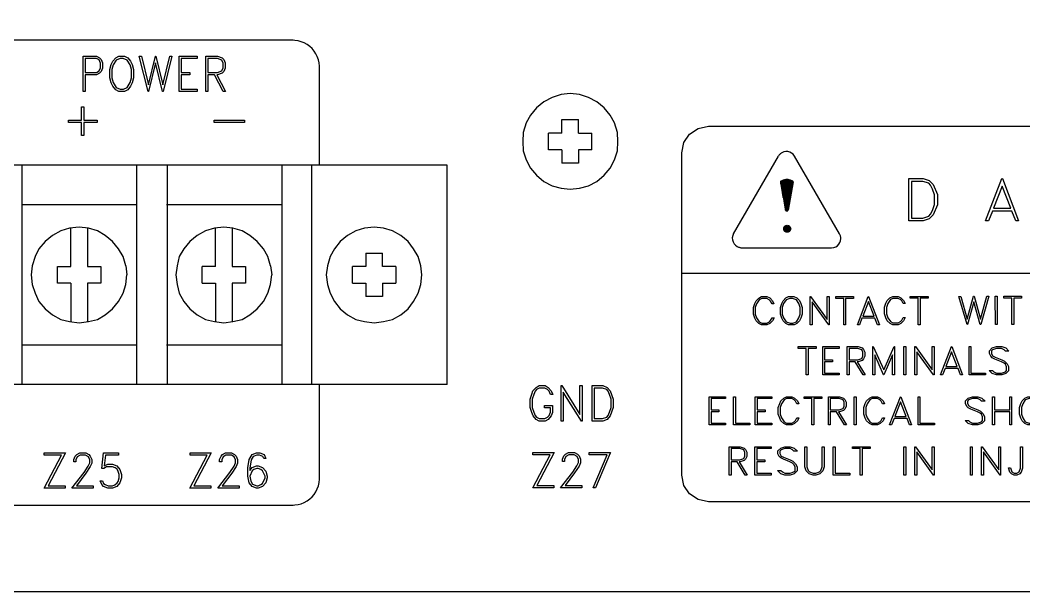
# Model space of a CAD drawing. Extents: x 3.4 to 20.6, y 5.2 to 12.5.
# Drawn here: x 14.627 to 17.632, y 5.517 to 7.23 of the extents above; entities that cross this region are included whole.
import ezdxf

# ---------------------------------------------------------------- set-up
doc = ezdxf.new("R2010")
doc.units = 0
doc.header["$MEASUREMENT"] = 0
doc.layers.get('0').update_dxf_attribs({"linetype": 'CONTINUOUS'})

msp = doc.modelspace()

# ---------------------------------------------------------------- linework, layer by layer
for points in [[(3.435, 12.4817), (20.5633, 12.4817), (20.5833, 12.48), (20.6, 12.47), (20.6133, 12.4567), (20.6217, 12.44), (20.6233, 12.4217), (20.6233, 5.5767), (20.6217, 5.5583), (20.6133, 5.5417), (20.6, 5.5283), (20.5833, 5.5183), (20.5633, 5.5167), (3.435, 5.5167)], [(15.5229, 6.795), (15.5229, 6.7963), (15.5229, 6.8001), (15.5229, 6.8062), (15.5229, 6.8143), (15.5229, 6.8243), (15.5229, 6.836), (15.5229, 6.849), (15.5229, 6.8633), (15.5229, 6.8947), (15.5229, 6.9285), (15.5229, 6.9629), (15.5229, 6.9963), (15.5229, 7.0122), (15.5229, 7.0271), (15.5229, 7.0409), (15.5229, 7.0534), (15.5229, 7.0644), (15.5229, 7.0737), (15.5229, 7.081), (15.5229, 7.0862), (15.5229, 7.0891), (15.5229, 7.0895), (15.5229, 7.0916), (15.522, 7.1017), (15.5199, 7.1114), (15.5166, 7.1207), (15.5123, 7.1294), (15.507, 7.1374), (15.5008, 7.1447), (15.4938, 7.1513), (15.486, 7.1569), (15.4776, 7.1617), (15.4686, 7.1653), (15.459, 7.1679), (15.4491, 7.1693), (15.444, 7.1695), (15.4428, 7.1695), (15.4413, 7.1695), (15.4383, 7.1695), (15.4337, 7.1695), (15.4275, 7.1695), (15.4197, 7.1695), (15.4104, 7.1695), (15.3996, 7.1695), (15.3873, 7.1695), (15.3735, 7.1695), (15.3583, 7.1695), (15.3416, 7.1695), (15.3234, 7.1695), (15.3038, 7.1695), (15.2828, 7.1695), (15.2604, 7.1695), (15.2367, 7.1695), (15.2116, 7.1695), (15.1851, 7.1695), (15.1573, 7.1695), (15.1282, 7.1695), (15.0978, 7.1695), (15.0661, 7.1695), (15.0332, 7.1695), (14.999, 7.1695), (14.9635, 7.1695), (14.9269, 7.1695), (14.889, 7.1695), (14.85, 7.1695), (14.8098, 7.1695), (14.7684, 7.1695), (14.7259, 7.1695), (14.6823, 7.1695), (14.6375, 7.1695), (14.5917, 7.1695)], [(14.8737, 7.0864), (14.8692, 7.076), (14.8647, 7.0709), (14.8556, 7.0658), (14.8218, 7.0658), (14.8218, 7.0163), (14.8155, 7.0163), (14.8155, 7.1224), (14.8556, 7.1224), (14.8647, 7.1173), (14.8692, 7.1121), (14.8737, 7.1018), (14.8737, 7.0864)], [(14.8674, 7.0869), (14.8674, 7.1012), (14.8633, 7.1105), (14.8551, 7.1152), (14.8218, 7.1152), (14.8218, 7.0729), (14.8551, 7.0729), (14.8633, 7.0776), (14.8674, 7.0869)], [(14.9664, 7.0569), (14.962, 7.0418), (14.9576, 7.0316), (14.9488, 7.0214), (14.9397, 7.0163), (14.922, 7.0163), (14.913, 7.0214), (14.904, 7.0316), (14.8998, 7.0418), (14.8953, 7.0569), (14.8953, 7.0818), (14.8998, 7.0969), (14.904, 7.1072), (14.913, 7.1173), (14.922, 7.1224), (14.9397, 7.1224), (14.9488, 7.1173), (14.9576, 7.1072), (14.962, 7.0969), (14.9664, 7.0818), (14.9664, 7.0569)], [(14.9602, 7.0571), (14.9602, 7.0816), (14.956, 7.096), (14.9476, 7.1104), (14.9351, 7.1152), (14.9267, 7.1152), (14.9142, 7.1104), (14.9058, 7.096), (14.9016, 7.0816), (14.9016, 7.0571), (14.9058, 7.0427), (14.9142, 7.0283), (14.9267, 7.0235), (14.9361, 7.0235), (14.9476, 7.0283), (14.956, 7.0427), (14.9602, 7.0571)], [(15.0813, 7.1224), (15.0548, 7.0163), (15.0533, 7.0163), (15.0324, 7.1022), (15.0115, 7.0163), (15.0101, 7.0163), (14.9835, 7.1224), (14.9899, 7.1224), (15.0108, 7.0365), (15.0317, 7.1224), (15.0332, 7.1224), (15.0541, 7.0365), (15.0749, 7.1224), (15.0813, 7.1224)], [(15.1565, 7.0163), (15.1026, 7.0163), (15.1026, 7.1224), (15.1565, 7.1224), (15.1565, 7.1152), (15.1089, 7.1152), (15.1089, 7.0729), (15.1349, 7.0729), (15.1349, 7.0658), (15.1089, 7.0658), (15.1089, 7.0235), (15.1565, 7.0235), (15.1565, 7.0163)], [(15.2415, 7.0163), (15.2348, 7.0163), (15.2088, 7.0658), (15.1888, 7.0658), (15.1888, 7.0163), (15.1825, 7.0163), (15.1825, 7.1224), (15.2182, 7.1224), (15.2316, 7.1173), (15.2363, 7.1121), (15.2407, 7.1018), (15.2407, 7.0864), (15.2363, 7.076), (15.2316, 7.0709), (15.2182, 7.0658), (15.2155, 7.0658), (15.2415, 7.0163)], [(15.2344, 7.0869), (15.2344, 7.1012), (15.2303, 7.1104), (15.2179, 7.1152), (15.1888, 7.1152), (15.1888, 7.0729), (15.2179, 7.0729), (15.2303, 7.0778), (15.2344, 7.0869)], [(16.4167, 6.8667), (16.415, 6.8933), (16.4067, 6.9217), (16.3933, 6.945), (16.375, 6.9667), (16.3533, 6.985), (16.3283, 6.9983), (16.3017, 7.0067), (16.2733, 7.01), (16.2467, 7.0067), (16.22, 6.9983), (16.195, 6.985), (16.1733, 6.9667), (16.155, 6.945), (16.1417, 6.9217), (16.1333, 6.8933), (16.1317, 6.8667), (16.1333, 6.8383), (16.1417, 6.8117), (16.155, 6.7867), (16.1733, 6.765), (16.195, 6.7467), (16.22, 6.7333), (16.2467, 6.7267), (16.2733, 6.7233), (16.3017, 6.7267), (16.3283, 6.7333), (16.3533, 6.7467), (16.375, 6.765), (16.3933, 6.7867), (16.4067, 6.8117), (16.415, 6.8383), (16.4167, 6.8667)], [(14.8574, 6.9234), (14.8179, 6.9234), (14.8179, 6.8839), (14.8108, 6.8839), (14.8108, 6.9234), (14.7712, 6.9234), (14.7712, 6.9306), (14.8108, 6.9306), (14.8108, 6.9702), (14.8179, 6.9702), (14.8179, 6.9306), (14.8574, 6.9306), (14.8574, 6.9234)], [(15.299, 6.9234), (15.2078, 6.9234), (15.2078, 6.9306), (15.299, 6.9306), (15.299, 6.9234)], [(16.2483, 6.8917), (16.2483, 6.9317)], [(16.2483, 6.9317), (16.2983, 6.9317)], [(16.2983, 6.8917), (16.2983, 6.9317)], [(16.2483, 6.8417), (16.2083, 6.8417), (16.2083, 6.8917)], [(16.2483, 6.8917), (16.2083, 6.8917)], [(16.2983, 6.8917), (16.3383, 6.8917)], [(16.3383, 6.8417), (16.3383, 6.8917)], [(17.6579, 5.7869), (17.477, 5.7869), (17.3017, 5.7869), (17.1379, 5.7869), (17.062, 5.7869), (16.991, 5.7869), (16.9258, 5.7869), (16.8669, 5.7869), (16.8152, 5.7869), (16.7713, 5.7869), (16.7359, 5.7869), (16.7097, 5.7869), (16.6935, 5.7869), (16.6879, 5.7869), (16.6568, 5.7932), (16.6313, 5.8104), (16.6142, 5.8358), (16.6079, 5.8669), (16.6079, 5.8697), (16.6079, 5.8778), (16.6079, 5.9084), (16.6079, 5.956), (16.6079, 6.0177), (16.6079, 6.0908), (16.6079, 6.1723), (16.6079, 6.3494), (16.6079, 6.5266), (16.6079, 6.6081), (16.6079, 6.6812), (16.6079, 6.7429), (16.6079, 6.7905), (16.6079, 6.8211), (16.6079, 6.8292), (16.6079, 6.8319), (16.6142, 6.8631), (16.6313, 6.8885), (16.6568, 6.9057), (16.6879, 6.9119), (16.6935, 6.9119), (16.7097, 6.9119), (16.7359, 6.9119), (16.7713, 6.9119), (16.8152, 6.9119), (16.8669, 6.9119), (16.9258, 6.9119), (16.991, 6.9119), (17.062, 6.9119), (17.1379, 6.9119), (17.3017, 6.9119), (17.477, 6.9119), (17.6579, 6.9119)], [(16.2483, 6.8417), (16.2483, 6.8017)], [(16.3383, 6.8417), (16.2983, 6.8417), (16.2983, 6.8017)], [(16.9449, 6.8228), (16.9412, 6.8279), (16.9365, 6.8318), (16.9311, 6.8346), (16.9253, 6.8362), (16.9192, 6.8364), (16.9132, 6.8353), (16.9074, 6.8328), (16.9056, 6.8317), (16.904, 6.8304), (16.9025, 6.8291), (16.901, 6.8277), (16.8997, 6.8261), (16.8985, 6.8245), (16.8974, 6.8228)], [(15.905, 6.1383), (15.905, 6.795), (3.655, 6.795), (3.655, 6.1383)], [(14.6333, 6.1383), (14.6333, 6.795)], [(14.9767, 6.1383), (14.9767, 6.795)], [(15.0667, 6.795), (15.0667, 6.1383)], [(15.41, 6.795), (15.41, 6.1383)], [(15.5, 6.1383), (15.5, 6.795)], [(16.2983, 6.8017), (16.2483, 6.8017)], [(16.7623, 6.5893), (16.8975, 6.8221)], [(17.0802, 6.5893), (16.9451, 6.8221)], [(16.905, 6.7475), (16.9045, 6.7472), (16.9041, 6.7468), (16.9038, 6.7464), (16.9036, 6.7458), (16.9036, 6.7453)], [(16.9036, 6.7453), (16.9185, 6.6605)], [(16.9045, 6.7397), (16.9045, 6.7473)], [(16.9401, 6.7475), (16.9333, 6.7505), (16.9262, 6.752), (16.9189, 6.752), (16.9118, 6.7505), (16.905, 6.7475)], [(16.9052, 6.7358), (16.9052, 6.7477)], [(16.9063, 6.7296), (16.9063, 6.7483)], [(16.9074, 6.7233), (16.9074, 6.7488)], [(16.9085, 6.7171), (16.9085, 6.7493)], [(16.9096, 6.7109), (16.9096, 6.7498)], [(16.9107, 6.7046), (16.9107, 6.7502)], [(16.9118, 6.6984), (16.9118, 6.7505)], [(16.9129, 6.6921), (16.9129, 6.7509)], [(16.914, 6.6859), (16.914, 6.7512)], [(16.9151, 6.6797), (16.9151, 6.7514)], [(16.9162, 6.6734), (16.9162, 6.7516)], [(16.9173, 6.6672), (16.9173, 6.7518)], [(16.9184, 6.661), (16.9184, 6.752)], [(16.9195, 6.6591), (16.9195, 6.7521)], [(16.9206, 6.6586), (16.9206, 6.7522)], [(16.9217, 6.6583), (16.9217, 6.7522)], [(16.9228, 6.6583), (16.9228, 6.7522)], [(16.9239, 6.6586), (16.9239, 6.7522)], [(16.925, 6.6592), (16.925, 6.7521)], [(16.9408, 6.7452), (16.9258, 6.6604)], [(16.926, 6.6616), (16.926, 6.7521)], [(16.9272, 6.6688), (16.9272, 6.7518)], [(16.9283, 6.675), (16.9283, 6.7516)], [(16.9294, 6.6812), (16.9294, 6.7514)], [(16.9305, 6.6874), (16.9305, 6.7512)], [(16.9316, 6.6936), (16.9316, 6.7509)], [(16.9327, 6.6998), (16.9327, 6.7506)], [(16.9337, 6.7051), (16.9337, 6.7504)], [(16.9349, 6.7123), (16.9349, 6.7498)], [(16.936, 6.7185), (16.936, 6.7493)], [(16.9371, 6.7247), (16.9371, 6.7488)], [(16.9382, 6.7309), (16.9382, 6.7485)], [(16.9392, 6.7361), (16.9392, 6.748)], [(16.9399, 6.7403), (16.9399, 6.7476)], [(16.9408, 6.7452), (16.9409, 6.7457), (16.9409, 6.7462), (16.9407, 6.7467), (16.9404, 6.7472), (16.9401, 6.7475)], [(17.3729, 6.6767), (17.3609, 6.6466), (17.3485, 6.6343), (17.3302, 6.6282), (17.2872, 6.6282), (17.2872, 6.7555), (17.3302, 6.7555), (17.3485, 6.7493), (17.3609, 6.737), (17.3729, 6.707), (17.3729, 6.6767)], [(17.3643, 6.6772), (17.3643, 6.7065), (17.3585, 6.7239), (17.3525, 6.7354), (17.3472, 6.7411), (17.3299, 6.7469), (17.2958, 6.7469), (17.2958, 6.6368), (17.3299, 6.6368), (17.3472, 6.6426), (17.3525, 6.6482), (17.3585, 6.6597), (17.3643, 6.6772)], [(17.6163, 6.6282), (17.6076, 6.6282), (17.5958, 6.6578), (17.5379, 6.6578), (17.5262, 6.6282), (17.5174, 6.6282), (17.5659, 6.7555), (17.5678, 6.7555), (17.6163, 6.6282)], [(17.5926, 6.6664), (17.5669, 6.7325), (17.5411, 6.6664), (17.5926, 6.6664)], [(14.9767, 6.6767), (14.6317, 6.6767)], [(15.41, 6.6767), (15.065, 6.6767)], [(16.9185, 6.6606), (16.9186, 6.6603), (16.9187, 6.6599), (16.9189, 6.6596), (16.9192, 6.6594), (16.9195, 6.6592)], [(16.9195, 6.6591), (16.9205, 6.6586), (16.9216, 6.6583), (16.9227, 6.6583), (16.9238, 6.6585), (16.9248, 6.659)], [(16.9248, 6.659), (16.9251, 6.6592), (16.9253, 6.6595), (16.9255, 6.6598), (16.9257, 6.6601), (16.9258, 6.6604)], [(16.9163, 6.5969), (16.9163, 6.6124)], [(16.9174, 6.5961), (16.9174, 6.6132)], [(16.9174, 6.5959), (16.9174, 6.6131)], [(16.9185, 6.5954), (16.9185, 6.6139)], [(16.9196, 6.5949), (16.9196, 6.6144)], [(16.9208, 6.5948), (16.9208, 6.6148)], [(16.9219, 6.5942), (16.9219, 6.6149)], [(16.923, 6.5942), (16.923, 6.615)], [(16.924, 6.5943), (16.924, 6.6149)], [(16.925, 6.5943), (16.925, 6.6149)], [(16.9262, 6.5946), (16.9262, 6.6147)], [(16.9273, 6.595), (16.9273, 6.6143)], [(16.9284, 6.5955), (16.9284, 6.6137)], [(16.9297, 6.5963), (16.9297, 6.613)], [(16.9306, 6.5972), (16.9306, 6.6121)], [(14.9433, 6.4933), (14.935, 6.5217), (14.9217, 6.545), (14.9033, 6.5667), (14.8817, 6.585), (14.8583, 6.5983), (14.8317, 6.6067), (14.8033, 6.61), (14.775, 6.6067), (14.7483, 6.5983), (14.7233, 6.585), (14.7017, 6.5667), (14.6833, 6.545), (14.6717, 6.5217), (14.6633, 6.4933), (14.66, 6.4667), (14.6633, 6.4383), (14.6717, 6.4117), (14.6833, 6.3867), (14.7017, 6.365), (14.7233, 6.3467), (14.7483, 6.3333), (14.775, 6.3267), (14.8033, 6.3233), (14.8317, 6.3267), (14.8583, 6.3333), (14.8817, 6.3467), (14.9033, 6.365), (14.9217, 6.3867), (14.935, 6.4117), (14.9433, 6.4383), (14.9467, 6.4667)], [(14.7783, 6.4917), (14.7783, 6.6067)], [(14.8283, 6.6067), (14.8283, 6.4917)], [(15.3767, 6.4933), (15.3683, 6.5217), (15.355, 6.545), (15.3367, 6.5667), (15.315, 6.585), (15.2917, 6.5983), (15.2633, 6.6067), (15.2367, 6.61), (15.2083, 6.6067), (15.1817, 6.5983), (15.1567, 6.585), (15.135, 6.5667), (15.1167, 6.545), (15.1033, 6.5217), (15.0967, 6.4933), (15.0933, 6.4667), (15.0967, 6.4383), (15.1033, 6.4117), (15.1167, 6.3867), (15.135, 6.365), (15.1567, 6.3467), (15.1817, 6.3333), (15.2083, 6.3267), (15.2367, 6.3233), (15.2633, 6.3267), (15.2917, 6.3333), (15.315, 6.3467), (15.3367, 6.365), (15.355, 6.3867), (15.3683, 6.4117), (15.3767, 6.4383), (15.38, 6.4667)], [(15.2117, 6.4917), (15.2117, 6.6067)], [(15.2617, 6.6067), (15.2617, 6.4917)], [(15.83, 6.4667), (15.8267, 6.4933), (15.8183, 6.5217), (15.805, 6.545), (15.7883, 6.5667), (15.7667, 6.585), (15.7417, 6.5983), (15.715, 6.6067), (15.6867, 6.61), (15.6583, 6.6067), (15.6317, 6.5983), (15.6067, 6.585), (15.585, 6.5667), (15.5683, 6.545), (15.555, 6.5217), (15.5467, 6.4933), (15.5433, 6.4667), (15.5467, 6.4383), (15.555, 6.4117), (15.5683, 6.3867), (15.585, 6.365), (15.6067, 6.3467), (15.6317, 6.3333), (15.6583, 6.3267), (15.6867, 6.3233), (15.715, 6.3267), (15.7417, 6.3333), (15.7667, 6.3467), (15.7883, 6.365), (15.805, 6.3867), (15.8183, 6.4117), (15.8267, 6.4383), (15.83, 6.4667)], [(16.7627, 6.5904), (16.7602, 6.5843), (16.7591, 6.578), (16.7595, 6.5717), (16.7612, 6.5657), (16.7642, 6.5601), (16.7684, 6.5553), (16.7738, 6.5515), (16.7755, 6.5506), (16.7773, 6.5498), (16.7792, 6.5492), (16.7811, 6.5486), (16.783, 6.5482), (16.7849, 6.548), (16.7869, 6.5479)], [(16.9141, 6.5997), (16.9141, 6.6096)], [(16.9152, 6.5981), (16.9152, 6.6112)], [(16.9317, 6.5984), (16.9317, 6.6108)], [(16.9327, 6.6), (16.9327, 6.6092)], [(17.0564, 6.548), (17.0627, 6.5487), (17.0685, 6.5507), (17.0736, 6.554), (17.0779, 6.5582), (17.0811, 6.5633), (17.0832, 6.5691), (17.0839, 6.5754), (17.0839, 6.5775), (17.0836, 6.5795), (17.0833, 6.5816), (17.0827, 6.5835), (17.082, 6.5855), (17.0812, 6.5874), (17.0803, 6.5892)], [(15.6617, 6.5317), (15.6617, 6.4917)], [(15.6617, 6.5317), (15.7117, 6.5317)], [(15.7117, 6.4917), (15.7117, 6.5317)], [(16.7861, 6.548), (17.0564, 6.548)], [(14.9433, 6.4933), (14.9467, 6.4667)], [(15.3767, 6.4933), (15.38, 6.4667)], [(14.7383, 6.4917), (14.7783, 6.4917)], [(14.7383, 6.4417), (14.7383, 6.4917)], [(14.8283, 6.4917), (14.8683, 6.4917)], [(14.8683, 6.4917), (14.8683, 6.4417)], [(15.1717, 6.4417), (15.1717, 6.4917)], [(15.2117, 6.4917), (15.1717, 6.4917)], [(15.2617, 6.4917), (15.3017, 6.4917)], [(15.3017, 6.4917), (15.3017, 6.4417)], [(15.6617, 6.4917), (15.6217, 6.4917)], [(15.6217, 6.4417), (15.6217, 6.4917)], [(15.7517, 6.4917), (15.7117, 6.4917)], [(15.7517, 6.4917), (15.7517, 6.4417)], [(16.6079, 6.4715), (18.7079, 6.4715)], [(14.7783, 6.4417), (14.7383, 6.4417)], [(14.7783, 6.4417), (14.7783, 6.325)], [(14.8283, 6.4417), (14.8283, 6.325)], [(14.8683, 6.4417), (14.8283, 6.4417)], [(15.1717, 6.4417), (15.2117, 6.4417), (15.2117, 6.325)], [(15.3017, 6.4417), (15.2617, 6.4417)], [(15.2617, 6.4417), (15.2617, 6.325)], [(15.6217, 6.4417), (15.6617, 6.4417), (15.6617, 6.4017)], [(15.7117, 6.4417), (15.7517, 6.4417)], [(15.7117, 6.4417), (15.7117, 6.4017)], [(15.7117, 6.4017), (15.6617, 6.4017)], [(17.0492, 6.3169), (17.0478, 6.3169), (16.9977, 6.386), (16.9978, 6.3168), (16.992, 6.3168), (16.9919, 6.4016), (16.9932, 6.4016), (17.0434, 6.3325), (17.0433, 6.4017), (17.0491, 6.4017), (17.0492, 6.3169)], [(17.122, 6.3961), (17.0983, 6.3961), (17.0984, 6.3169), (17.0927, 6.3169), (17.0926, 6.3961), (17.0689, 6.396), (17.0688, 6.4017), (17.122, 6.4018), (17.122, 6.3961)], [(17.1996, 6.3171), (17.1938, 6.3171), (17.1859, 6.3368), (17.1473, 6.3368), (17.1395, 6.317), (17.1336, 6.317), (17.1659, 6.4019), (17.1671, 6.4019), (17.1996, 6.3171)], [(17.2767, 6.3388), (17.272, 6.3294), (17.2639, 6.3213), (17.2557, 6.3172), (17.2394, 6.3172), (17.2312, 6.3212), (17.223, 6.3293), (17.2191, 6.3375), (17.215, 6.3496), (17.2149, 6.3695), (17.219, 6.3816), (17.2229, 6.3898), (17.2311, 6.3979), (17.2393, 6.402), (17.2555, 6.402), (17.2638, 6.398), (17.2719, 6.3899), (17.2766, 6.3805), (17.2706, 6.3805), (17.2664, 6.3887), (17.2627, 6.3924), (17.2551, 6.3963), (17.2398, 6.3963), (17.2322, 6.3925), (17.2245, 6.3809), (17.2207, 6.3693), (17.2207, 6.3498), (17.2246, 6.3383), (17.2323, 6.3266), (17.2399, 6.3229), (17.2552, 6.3229), (17.2628, 6.3268), (17.2665, 6.3306), (17.2707, 6.3388), (17.2767, 6.3388)], [(17.345, 6.3964), (17.3213, 6.3964), (17.3214, 6.3173), (17.3157, 6.3173), (17.3156, 6.3964), (17.2918, 6.3964), (17.2918, 6.4021), (17.345, 6.4022), (17.345, 6.3964)], [(17.527, 6.4025), (17.5029, 6.3176), (17.5015, 6.3176), (17.4823, 6.3862), (17.4633, 6.3175), (17.462, 6.3175), (17.4375, 6.4023), (17.4434, 6.4023), (17.4626, 6.3337), (17.4816, 6.4024), (17.483, 6.4024), (17.5022, 6.3337), (17.5212, 6.4025), (17.527, 6.4025)], [(17.5523, 6.3177), (17.5466, 6.3176), (17.5465, 6.4025), (17.5522, 6.4025), (17.5523, 6.3177)], [(17.6252, 6.3969), (17.6015, 6.3969), (17.6016, 6.3177), (17.5959, 6.3177), (17.5957, 6.3968), (17.572, 6.3968), (17.572, 6.4025), (17.6252, 6.4026), (17.6252, 6.3969)], [(16.8839, 6.3382), (16.8793, 6.3288), (16.8712, 6.3207), (16.8629, 6.3166), (16.8466, 6.3165), (16.8384, 6.3206), (16.8302, 6.3287), (16.8263, 6.3369), (16.8222, 6.3489), (16.8221, 6.3689), (16.8262, 6.381), (16.8301, 6.3892), (16.8383, 6.3973), (16.8465, 6.4014), (16.8628, 6.4014), (16.871, 6.3974), (16.8792, 6.3893), (16.8838, 6.3799), (16.8779, 6.3799), (16.8736, 6.3881), (16.8699, 6.3918), (16.8623, 6.3957), (16.847, 6.3957), (16.8394, 6.3919), (16.8317, 6.3802), (16.8279, 6.3687), (16.8279, 6.3492), (16.8318, 6.3377), (16.8395, 6.326), (16.8471, 6.3223), (16.8624, 6.3223), (16.87, 6.3262), (16.8737, 6.3299), (16.8779, 6.3382), (16.8839, 6.3382)], [(16.9682, 6.3492), (16.9641, 6.3371), (16.9601, 6.3289), (16.9521, 6.3208), (16.9438, 6.3167), (16.9275, 6.3167), (16.9193, 6.3207), (16.9111, 6.3288), (16.9072, 6.337), (16.9031, 6.3491), (16.9031, 6.369), (16.9071, 6.3811), (16.911, 6.3893), (16.9192, 6.3974), (16.9274, 6.4015), (16.9437, 6.4016), (16.9519, 6.3975), (16.96, 6.3894), (16.964, 6.3812), (16.9681, 6.3691), (16.9682, 6.3492)], [(16.9624, 6.3494), (16.9624, 6.3689), (16.9586, 6.3804), (16.9508, 6.392), (16.9394, 6.3958), (16.9317, 6.3958), (16.9203, 6.3919), (16.9127, 6.3804), (16.9088, 6.3688), (16.9088, 6.3493), (16.9127, 6.3378), (16.9204, 6.3263), (16.9318, 6.3224), (16.9404, 6.3224), (16.9509, 6.3263), (16.9586, 6.3378), (16.9624, 6.3494)], [(17.1838, 6.3426), (17.1665, 6.3866), (17.1494, 6.3425), (17.1838, 6.3426)], [(14.6317, 6.2567), (14.9767, 6.2567)], [(15.065, 6.2567), (15.41, 6.2567)], [(17.0099, 6.246), (16.9862, 6.246), (16.9862, 6.1669), (16.9805, 6.1669), (16.9805, 6.246), (16.9567, 6.246), (16.9567, 6.2517), (17.0099, 6.2517), (17.0099, 6.246)], [(17.079, 6.1669), (17.0298, 6.1669), (17.0298, 6.2517), (17.079, 6.2517), (17.079, 6.246), (17.0355, 6.246), (17.0355, 6.2122), (17.0592, 6.2122), (17.0592, 6.2064), (17.0355, 6.2064), (17.0355, 6.1726), (17.079, 6.1726), (17.079, 6.1669)], [(17.1567, 6.1669), (17.1506, 6.1669), (17.1269, 6.2064), (17.1085, 6.2064), (17.1085, 6.1669), (17.1028, 6.1669), (17.1028, 6.2517), (17.1355, 6.2517), (17.1477, 6.2476), (17.152, 6.2435), (17.156, 6.2352), (17.156, 6.2229), (17.152, 6.2146), (17.1477, 6.2105), (17.1355, 6.2064), (17.133, 6.2064), (17.1567, 6.1669)], [(17.2448, 6.1669), (17.2391, 6.1669), (17.2391, 6.2267), (17.2129, 6.1669), (17.2117, 6.1669), (17.1855, 6.2267), (17.1855, 6.1669), (17.1798, 6.1669), (17.1798, 6.2517), (17.1812, 6.2517), (17.2123, 6.1819), (17.2434, 6.2517), (17.2448, 6.2517), (17.2448, 6.1669)], [(17.2783, 6.1669), (17.2726, 6.1669), (17.2726, 6.2517), (17.2783, 6.2517), (17.2783, 6.1669)], [(17.3632, 6.1669), (17.3618, 6.1669), (17.3118, 6.2361), (17.3118, 6.1669), (17.306, 6.1669), (17.306, 6.2517), (17.3074, 6.2517), (17.3575, 6.1825), (17.3575, 6.2517), (17.3632, 6.2517), (17.3632, 6.1669)], [(17.4485, 6.1669), (17.4427, 6.1669), (17.4349, 6.1866), (17.3962, 6.1866), (17.3885, 6.1669), (17.3826, 6.1669), (17.4149, 6.2517), (17.4162, 6.2517), (17.4485, 6.1669)], [(17.5172, 6.1669), (17.4679, 6.1669), (17.4679, 6.2517), (17.4736, 6.2517), (17.4736, 6.1726), (17.5172, 6.1726), (17.5172, 6.1669)], [(17.5874, 6.238), (17.577, 6.238), (17.5729, 6.2421), (17.5653, 6.246), (17.5498, 6.246), (17.5383, 6.2421), (17.5347, 6.2386), (17.5347, 6.2312), (17.5385, 6.2238), (17.5461, 6.22), (17.5659, 6.212), (17.574, 6.2081), (17.5821, 6.2), (17.5862, 6.1917), (17.5862, 6.1793), (17.5778, 6.1709), (17.5656, 6.1669), (17.5496, 6.1669), (17.5374, 6.1709), (17.5278, 6.1805), (17.5382, 6.1805), (17.5424, 6.1765), (17.5499, 6.1726), (17.5654, 6.1726), (17.5769, 6.1765), (17.5804, 6.18), (17.5804, 6.1912), (17.5766, 6.1989), (17.5729, 6.2026), (17.565, 6.2065), (17.5454, 6.2144), (17.5373, 6.2184), (17.5331, 6.2226), (17.529, 6.2308), (17.529, 6.2393), (17.5374, 6.2476), (17.5496, 6.2517), (17.5656, 6.2517), (17.5778, 6.2476), (17.5874, 6.238)], [(17.1503, 6.2233), (17.1503, 6.2348), (17.1465, 6.2421), (17.1352, 6.246), (17.1085, 6.246), (17.1085, 6.2122), (17.1352, 6.2122), (17.1465, 6.216), (17.1503, 6.2233)], [(17.4327, 6.1923), (17.4155, 6.2364), (17.3984, 6.1923), (17.4327, 6.1923)], [(15.905, 6.1383), (3.655, 6.1383)], [(14.5917, 5.7769), (14.6375, 5.7769), (14.6823, 5.7769), (14.7259, 5.7769), (14.7684, 5.7769), (14.8098, 5.7769), (14.85, 5.7769), (14.889, 5.7769), (14.9269, 5.7769), (14.9635, 5.7769), (14.999, 5.7769), (15.0332, 5.7769), (15.0661, 5.7769), (15.0978, 5.7769), (15.1282, 5.7769), (15.1573, 5.7769), (15.1851, 5.7769), (15.2116, 5.7769), (15.2367, 5.7769), (15.2604, 5.7769), (15.2828, 5.7769), (15.3038, 5.7769), (15.3234, 5.7769), (15.3416, 5.7769), (15.3583, 5.7769), (15.3735, 5.7769), (15.3873, 5.7769), (15.3996, 5.7769), (15.4104, 5.7769), (15.4197, 5.7769), (15.4275, 5.7769), (15.4337, 5.7769), (15.4383, 5.7769), (15.4413, 5.7769), (15.4428, 5.7769), (15.444, 5.7769), (15.4491, 5.7772), (15.459, 5.7786), (15.4686, 5.7811), (15.4776, 5.7848), (15.486, 5.7895), (15.4938, 5.7952), (15.5008, 5.8017), (15.507, 5.8091), (15.5123, 5.8171), (15.5166, 5.8258), (15.5199, 5.835), (15.522, 5.8448), (15.5229, 5.8549), (15.5229, 5.857), (15.5229, 5.8574), (15.5229, 5.8601), (15.5229, 5.8651), (15.5229, 5.8721), (15.5229, 5.8809), (15.5229, 5.8914), (15.5229, 5.9034), (15.5229, 5.9166), (15.5229, 5.9309), (15.5229, 5.946), (15.5229, 5.9779), (15.5229, 6.0108), (15.5229, 6.0431), (15.5229, 6.0731), (15.5229, 6.0867), (15.5229, 6.0992), (15.5229, 6.1103), (15.5229, 6.1199), (15.5229, 6.1276), (15.5229, 6.1334), (15.5229, 6.1371), (15.5229, 6.1383)], [(16.2214, 6.1078), (16.2149, 6.1078), (16.2103, 6.1181), (16.2062, 6.1228), (16.1979, 6.1276), (16.1812, 6.1276), (16.1728, 6.1228), (16.1688, 6.1181), (16.1644, 6.1085), (16.1602, 6.094), (16.1602, 6.0696), (16.1644, 6.055), (16.1688, 6.0454), (16.1728, 6.0407), (16.1812, 6.0359), (16.1979, 6.0359), (16.2062, 6.0407), (16.2103, 6.0454), (16.2145, 6.0549), (16.2145, 6.0683), (16.1972, 6.0683), (16.1972, 6.0754), (16.2208, 6.0754), (16.2208, 6.0543), (16.2163, 6.0439), (16.2075, 6.0338), (16.1984, 6.0287), (16.1806, 6.0287), (16.1716, 6.0338), (16.1627, 6.044), (16.1584, 6.0542), (16.1539, 6.0693), (16.1539, 6.0943), (16.1584, 6.1093), (16.162, 6.1196), (16.1716, 6.1297), (16.1806, 6.1348), (16.1984, 6.1348), (16.2075, 6.1297), (16.2163, 6.1196), (16.2214, 6.1078)], [(16.3093, 6.0287), (16.3078, 6.0287), (16.2531, 6.1153), (16.2531, 6.0287), (16.2468, 6.0287), (16.2468, 6.1348), (16.2483, 6.1348), (16.303, 6.0482), (16.303, 6.1348), (16.3093, 6.1348), (16.3093, 6.0287)], [(16.4022, 6.0691), (16.3934, 6.0441), (16.3844, 6.0338), (16.3711, 6.0287), (16.3397, 6.0287), (16.3397, 6.1348), (16.3711, 6.1348), (16.3844, 6.1297), (16.3934, 6.1194), (16.4022, 6.0944), (16.4022, 6.0691)], [(16.3959, 6.0696), (16.3959, 6.094), (16.3917, 6.1085), (16.3873, 6.1181), (16.3834, 6.1228), (16.3708, 6.1276), (16.3459, 6.1276), (16.3459, 6.0359), (16.3708, 6.0359), (16.3834, 6.0407), (16.3873, 6.0454), (16.3917, 6.055), (16.3959, 6.0696)], [(16.7389, 6.0169), (16.6896, 6.0169), (16.6896, 6.1017), (16.7389, 6.1017), (16.7389, 6.096), (16.6954, 6.096), (16.6954, 6.0622), (16.7191, 6.0622), (16.7191, 6.0564), (16.6954, 6.0564), (16.6954, 6.0226), (16.7389, 6.0226), (16.7389, 6.0169)], [(16.8119, 6.0169), (16.7627, 6.0169), (16.7627, 6.1017), (16.7684, 6.1017), (16.7684, 6.0226), (16.8119, 6.0226), (16.8119, 6.0169)], [(16.877, 6.0169), (16.8277, 6.0169), (16.8277, 6.1017), (16.877, 6.1017), (16.877, 6.096), (16.8335, 6.096), (16.8335, 6.0622), (16.8572, 6.0622), (16.8572, 6.0564), (16.8335, 6.0564), (16.8335, 6.0226), (16.877, 6.0226), (16.877, 6.0169)], [(16.9585, 6.0384), (16.9539, 6.0291), (16.9457, 6.0209), (16.9375, 6.0169), (16.9212, 6.0169), (16.913, 6.0209), (16.9048, 6.0291), (16.9009, 6.0372), (16.8968, 6.0493), (16.8968, 6.0693), (16.9009, 6.0814), (16.9048, 6.0895), (16.913, 6.0976), (16.9212, 6.1017), (16.9375, 6.1017), (16.9457, 6.0976), (16.9539, 6.0895), (16.9585, 6.0801), (16.9525, 6.0801), (16.9483, 6.0884), (16.9446, 6.0921), (16.937, 6.096), (16.9217, 6.096), (16.9141, 6.0922), (16.9064, 6.0806), (16.9025, 6.0691), (16.9025, 6.0495), (16.9064, 6.038), (16.9141, 6.0264), (16.9217, 6.0226), (16.937, 6.0226), (16.9446, 6.0265), (16.9483, 6.0302), (16.9525, 6.0384), (16.9585, 6.0384)], [(17.027, 6.096), (17.0032, 6.096), (17.0032, 6.0169), (16.9975, 6.0169), (16.9975, 6.096), (16.9738, 6.096), (16.9738, 6.1017), (17.027, 6.1017), (17.027, 6.096)], [(17.1007, 6.0169), (17.0946, 6.0169), (17.0709, 6.0564), (17.0525, 6.0564), (17.0525, 6.0169), (17.0468, 6.0169), (17.0468, 6.1017), (17.0795, 6.1017), (17.0917, 6.0976), (17.096, 6.0935), (17.1, 6.0852), (17.1, 6.0729), (17.096, 6.0646), (17.0917, 6.0605), (17.0795, 6.0564), (17.077, 6.0564), (17.1007, 6.0169)], [(17.1295, 6.0169), (17.1238, 6.0169), (17.1238, 6.1017), (17.1295, 6.1017), (17.1295, 6.0169)], [(17.215, 6.0384), (17.2103, 6.0291), (17.2022, 6.0209), (17.1939, 6.0169), (17.1777, 6.0169), (17.1694, 6.0209), (17.1613, 6.0291), (17.1573, 6.0372), (17.1533, 6.0493), (17.1533, 6.0693), (17.1573, 6.0814), (17.1613, 6.0895), (17.1694, 6.0976), (17.1777, 6.1017), (17.1939, 6.1017), (17.2022, 6.0976), (17.2103, 6.0895), (17.215, 6.0801), (17.209, 6.0801), (17.2048, 6.0884), (17.201, 6.0921), (17.1935, 6.096), (17.1782, 6.096), (17.1705, 6.0922), (17.1629, 6.0806), (17.159, 6.0691), (17.159, 6.0495), (17.1629, 6.038), (17.1705, 6.0264), (17.1782, 6.0226), (17.1935, 6.0226), (17.201, 6.0265), (17.2048, 6.0302), (17.209, 6.0384), (17.215, 6.0384)], [(17.2958, 6.0169), (17.2899, 6.0169), (17.2821, 6.0366), (17.2435, 6.0366), (17.2357, 6.0169), (17.2298, 6.0169), (17.2622, 6.1017), (17.2634, 6.1017), (17.2958, 6.0169)], [(17.3644, 6.0169), (17.3151, 6.0169), (17.3151, 6.1017), (17.3209, 6.1017), (17.3209, 6.0226), (17.3644, 6.0226), (17.3644, 6.0169)], [(17.5156, 6.088), (17.5052, 6.088), (17.501, 6.0921), (17.4934, 6.096), (17.478, 6.096), (17.4664, 6.0921), (17.4629, 6.0886), (17.4629, 6.0812), (17.4667, 6.0738), (17.4742, 6.07), (17.494, 6.0621), (17.5021, 6.0581), (17.5103, 6.05), (17.5143, 6.0417), (17.5143, 6.0293), (17.506, 6.0209), (17.4938, 6.0169), (17.4777, 6.0169), (17.4655, 6.0209), (17.456, 6.0305), (17.4663, 6.0305), (17.4705, 6.0265), (17.4781, 6.0226), (17.4935, 6.0226), (17.5051, 6.0265), (17.5086, 6.03), (17.5086, 6.0412), (17.5047, 6.0489), (17.501, 6.0526), (17.4932, 6.0565), (17.4736, 6.0644), (17.4654, 6.0684), (17.4612, 6.0726), (17.4572, 6.0808), (17.4572, 6.0893), (17.4655, 6.0976), (17.4777, 6.1017), (17.4938, 6.1017), (17.506, 6.0976), (17.5156, 6.088)], [(17.5953, 6.0169), (17.5895, 6.0169), (17.5895, 6.0564), (17.5438, 6.0564), (17.5438, 6.0169), (17.5381, 6.0169), (17.5381, 6.1017), (17.5438, 6.1017), (17.5438, 6.0622), (17.5895, 6.0622), (17.5895, 6.1017), (17.5953, 6.1017), (17.5953, 6.0169)], [(17.6841, 6.0493), (17.68, 6.0372), (17.676, 6.0291), (17.6679, 6.0209), (17.6597, 6.0169), (17.6434, 6.0169), (17.6352, 6.0209), (17.627, 6.0291), (17.6231, 6.0372), (17.619, 6.0493), (17.619, 6.0693), (17.6231, 6.0814), (17.627, 6.0895), (17.6352, 6.0976), (17.6434, 6.1017), (17.6597, 6.1017), (17.6679, 6.0976), (17.676, 6.0895), (17.68, 6.0814), (17.6841, 6.0693), (17.6841, 6.0493)], [(17.0943, 6.0734), (17.0943, 6.0848), (17.0905, 6.0921), (17.0792, 6.096), (17.0525, 6.096), (17.0525, 6.0622), (17.0792, 6.0622), (17.0905, 6.066), (17.0943, 6.0734)], [(17.2799, 6.0423), (17.2628, 6.0864), (17.2456, 6.0423), (17.2799, 6.0423)], [(17.6783, 6.0495), (17.6783, 6.0691), (17.6745, 6.0806), (17.6668, 6.0921), (17.6554, 6.096), (17.6477, 6.096), (17.6363, 6.0921), (17.6286, 6.0806), (17.6248, 6.0691), (17.6248, 6.0495), (17.6286, 6.038), (17.6363, 6.0265), (17.6477, 6.0226), (17.6563, 6.0226), (17.6668, 6.0265), (17.6745, 6.038), (17.6783, 6.0495)], [(16.8035, 5.8668), (16.7974, 5.8668), (16.7736, 5.9064), (16.7553, 5.9064), (16.7553, 5.8668), (16.7496, 5.8668), (16.7496, 5.9517), (16.7823, 5.9517), (16.7944, 5.9476), (16.7987, 5.9435), (16.8028, 5.9352), (16.8028, 5.9229), (16.7987, 5.9146), (16.7944, 5.9105), (16.7823, 5.9064), (16.7798, 5.9064), (16.8035, 5.8668)], [(16.8758, 5.8668), (16.8266, 5.8668), (16.8266, 5.9517), (16.8758, 5.9517), (16.8758, 5.946), (16.8323, 5.946), (16.8323, 5.9122), (16.856, 5.9122), (16.856, 5.9064), (16.8323, 5.9064), (16.8323, 5.8726), (16.8758, 5.8726), (16.8758, 5.8668)], [(16.954, 5.938), (16.9436, 5.938), (16.9395, 5.9421), (16.9319, 5.946), (16.9164, 5.946), (16.9049, 5.9421), (16.9013, 5.9386), (16.9013, 5.9312), (16.9051, 5.9238), (16.9127, 5.92), (16.9325, 5.912), (16.9406, 5.9081), (16.9487, 5.9), (16.9528, 5.8917), (16.9528, 5.8793), (16.9444, 5.8709), (16.9322, 5.8668), (16.9162, 5.8668), (16.904, 5.8709), (16.8944, 5.8805), (16.9048, 5.8805), (16.909, 5.8765), (16.9165, 5.8726), (16.932, 5.8726), (16.9435, 5.8765), (16.947, 5.88), (16.947, 5.8912), (16.9432, 5.8988), (16.9395, 5.9025), (16.9316, 5.9065), (16.912, 5.9144), (16.9039, 5.9184), (16.8997, 5.9226), (16.8956, 5.9308), (16.8956, 5.9393), (16.904, 5.9476), (16.9162, 5.9517), (16.9322, 5.9517), (16.9444, 5.9476), (16.954, 5.938)], [(17.0337, 5.8913), (17.0296, 5.8792), (17.0214, 5.8709), (17.0092, 5.8668), (17.001, 5.8668), (16.9888, 5.8709), (16.9806, 5.8792), (16.9765, 5.8913), (16.9765, 5.9517), (16.9823, 5.9517), (16.9823, 5.8916), (16.9861, 5.8801), (16.9897, 5.8765), (17.0012, 5.8726), (17.0089, 5.8726), (17.0205, 5.8765), (17.0241, 5.8801), (17.028, 5.8916), (17.028, 5.9517), (17.0337, 5.9517), (17.0337, 5.8913)], [(17.1107, 5.8668), (17.0614, 5.8668), (17.0614, 5.9517), (17.0672, 5.9517), (17.0672, 5.8726), (17.1107, 5.8726), (17.1107, 5.8668)], [(17.1718, 5.946), (17.148, 5.946), (17.148, 5.8668), (17.1423, 5.8668), (17.1423, 5.946), (17.1186, 5.946), (17.1186, 5.9517), (17.1718, 5.9517), (17.1718, 5.946)], [(17.2783, 5.8668), (17.2726, 5.8668), (17.2726, 5.9517), (17.2783, 5.9517), (17.2783, 5.8668)], [(17.3632, 5.8668), (17.3618, 5.8668), (17.3118, 5.9361), (17.3118, 5.8668), (17.306, 5.8668), (17.306, 5.9517), (17.3074, 5.9517), (17.3574, 5.8825), (17.3574, 5.9517), (17.3632, 5.9517), (17.3632, 5.8668)], [(17.4776, 5.8668), (17.4719, 5.8668), (17.4719, 5.9517), (17.4776, 5.9517), (17.4776, 5.8668)], [(17.5625, 5.8668), (17.5611, 5.8668), (17.5111, 5.9361), (17.5111, 5.8668), (17.5053, 5.8668), (17.5053, 5.9517), (17.5067, 5.9517), (17.5568, 5.8825), (17.5568, 5.9517), (17.5625, 5.9517), (17.5625, 5.8668)], [(17.6276, 5.8874), (17.6235, 5.8752), (17.6194, 5.8709), (17.6112, 5.8668), (17.6028, 5.8668), (17.5945, 5.8709), (17.5903, 5.8752), (17.5859, 5.8884), (17.5918, 5.8884), (17.5959, 5.8763), (17.6032, 5.8726), (17.6106, 5.8726), (17.618, 5.8763), (17.6219, 5.8877), (17.6219, 5.9517), (17.6276, 5.9517), (17.6276, 5.8874)], [(14.7625, 5.9338), (14.7104, 5.8349), (14.7616, 5.8349), (14.7616, 5.8277), (14.6984, 5.8277), (14.7502, 5.9266), (14.699, 5.9266), (14.699, 5.9338), (14.7625, 5.9338)], [(14.8457, 5.8277), (14.782, 5.8277), (14.8181, 5.8741), (14.8309, 5.8937), (14.8351, 5.9033), (14.8351, 5.9126), (14.8311, 5.9219), (14.8228, 5.9266), (14.8061, 5.9266), (14.7979, 5.9219), (14.7938, 5.9126), (14.7938, 5.9068), (14.7876, 5.9068), (14.7876, 5.9132), (14.792, 5.9235), (14.7965, 5.9287), (14.8056, 5.9338), (14.8234, 5.9338), (14.8324, 5.9287), (14.837, 5.9235), (14.8414, 5.9132), (14.8414, 5.9027), (14.837, 5.8926), (14.8239, 5.8726), (14.7951, 5.8349), (14.8457, 5.8349), (14.8457, 5.8277)], [(14.9299, 5.8584), (14.9255, 5.8431), (14.9164, 5.8328), (14.9031, 5.8277), (14.8899, 5.8277), (14.8766, 5.8328), (14.8719, 5.8381), (14.8668, 5.8497), (14.8733, 5.8497), (14.8767, 5.842), (14.8819, 5.8382), (14.8901, 5.8349), (14.9029, 5.8349), (14.9108, 5.8379), (14.9174, 5.8432), (14.9199, 5.8475), (14.9236, 5.8587), (14.9236, 5.8683), (14.9208, 5.8777), (14.9169, 5.8844), (14.9111, 5.8888), (14.9029, 5.892), (14.8859, 5.892), (14.8773, 5.887), (14.8716, 5.887), (14.8761, 5.9338), (14.9213, 5.9338), (14.9213, 5.9266), (14.8822, 5.9266), (14.8782, 5.8948), (14.8899, 5.8992), (14.9031, 5.8992), (14.9164, 5.8942), (14.9255, 5.8838), (14.9299, 5.8686), (14.9299, 5.8584)], [(15.199, 5.9338), (15.1469, 5.8349), (15.1981, 5.8349), (15.1981, 5.8277), (15.1349, 5.8277), (15.1867, 5.9266), (15.1355, 5.9266), (15.1355, 5.9338), (15.199, 5.9338)], [(15.2822, 5.8277), (15.2185, 5.8277), (15.2546, 5.8741), (15.2674, 5.8937), (15.2716, 5.9033), (15.2716, 5.9126), (15.2676, 5.9219), (15.2593, 5.9266), (15.2426, 5.9266), (15.2344, 5.9219), (15.2303, 5.9126), (15.2303, 5.9068), (15.2241, 5.9068), (15.2241, 5.9132), (15.2284, 5.9235), (15.233, 5.9287), (15.2421, 5.9338), (15.2599, 5.9338), (15.2689, 5.9287), (15.2735, 5.9235), (15.2779, 5.9132), (15.2779, 5.9027), (15.2735, 5.8926), (15.2604, 5.8726), (15.2316, 5.8349), (15.2822, 5.8349), (15.2822, 5.8277)], [(15.3664, 5.8584), (15.362, 5.8431), (15.3529, 5.8328), (15.3396, 5.8277), (15.335, 5.8277), (15.3217, 5.8328), (15.3126, 5.8431), (15.3082, 5.8633), (15.3082, 5.8883), (15.3125, 5.9133), (15.3216, 5.9287), (15.335, 5.9338), (15.344, 5.9338), (15.3575, 5.9287), (15.3627, 5.9167), (15.3561, 5.9167), (15.3534, 5.9228), (15.3436, 5.9266), (15.3353, 5.9266), (15.3246, 5.9225), (15.3188, 5.9125), (15.3145, 5.888), (15.3145, 5.881), (15.3217, 5.8892), (15.335, 5.8943), (15.3396, 5.8943), (15.3529, 5.8892), (15.362, 5.8788), (15.3664, 5.8636), (15.3664, 5.8584)], [(16.2256, 5.9348), (16.1735, 5.8359), (16.2247, 5.8359), (16.2247, 5.8287), (16.1615, 5.8287), (16.2133, 5.9276), (16.1621, 5.9276), (16.1621, 5.9348), (16.2256, 5.9348)], [(16.3088, 5.8287), (16.2451, 5.8287), (16.2812, 5.8751), (16.294, 5.8947), (16.2982, 5.9043), (16.2982, 5.9136), (16.2942, 5.9229), (16.286, 5.9276), (16.2692, 5.9276), (16.261, 5.9229), (16.2569, 5.9136), (16.2569, 5.9078), (16.2507, 5.9078), (16.2507, 5.9142), (16.2551, 5.9245), (16.2596, 5.9297), (16.2687, 5.9348), (16.2865, 5.9348), (16.2955, 5.9297), (16.3001, 5.9245), (16.3045, 5.9142), (16.3045, 5.9037), (16.3001, 5.8936), (16.287, 5.8736), (16.2582, 5.8359), (16.3088, 5.8359), (16.3088, 5.8287)], [(16.3944, 5.9348), (16.3929, 5.9329), (16.3494, 5.8287), (16.3429, 5.8287), (16.3841, 5.9276), (16.3305, 5.9276), (16.3305, 5.9348), (16.3944, 5.9348)], [(16.797, 5.9233), (16.797, 5.9348), (16.7933, 5.9421), (16.782, 5.946), (16.7553, 5.946), (16.7553, 5.9122), (16.782, 5.9122), (16.7933, 5.916), (16.797, 5.9233)], [(15.3601, 5.8588), (15.3601, 5.8632), (15.3528, 5.88), (15.3476, 5.8838), (15.3394, 5.887), (15.3353, 5.887), (15.327, 5.8838), (15.3218, 5.88), (15.3145, 5.8633), (15.3178, 5.8481), (15.3228, 5.8397), (15.3353, 5.8349), (15.3394, 5.8349), (15.3476, 5.8382), (15.3528, 5.842), (15.3601, 5.8588)]]:
    msp.add_lwpolyline(points)
msp.add_lwpolyline([(16.9129, 6.6046), (16.9131, 6.6067), (16.9137, 6.6086), (16.9146, 6.6104), (16.9159, 6.6119), (16.9173, 6.6132), (16.919, 6.6141), (16.9209, 6.6148), (16.923, 6.6151), (16.925, 6.6149), (16.927, 6.6144), (16.9288, 6.6136), (16.9303, 6.6124), (16.9317, 6.611), (16.9327, 6.6093), (16.9334, 6.6075), (16.9338, 6.6055), (16.9337, 6.6034), (16.9333, 6.6014), (16.9325, 6.5996), (16.9314, 6.598), (16.93, 6.5966), (16.9284, 6.5955), (16.9266, 6.5947), (16.9246, 6.5943), (16.9225, 6.5942), (16.9205, 6.5946), (16.9187, 6.5953), (16.917, 6.5963), (16.9156, 6.5977), (16.9144, 6.5993), (16.9136, 6.601), (16.9131, 6.603), (16.9129, 6.6046), (16.9129, 6.6046), (16.9129, 6.6046), (16.9129, 6.6046), (16.9129, 6.6046), (16.9129, 6.6046), (16.9129, 6.6046), (16.9129, 6.6046)], close=True)

doc.saveas('drawing.dxf')
